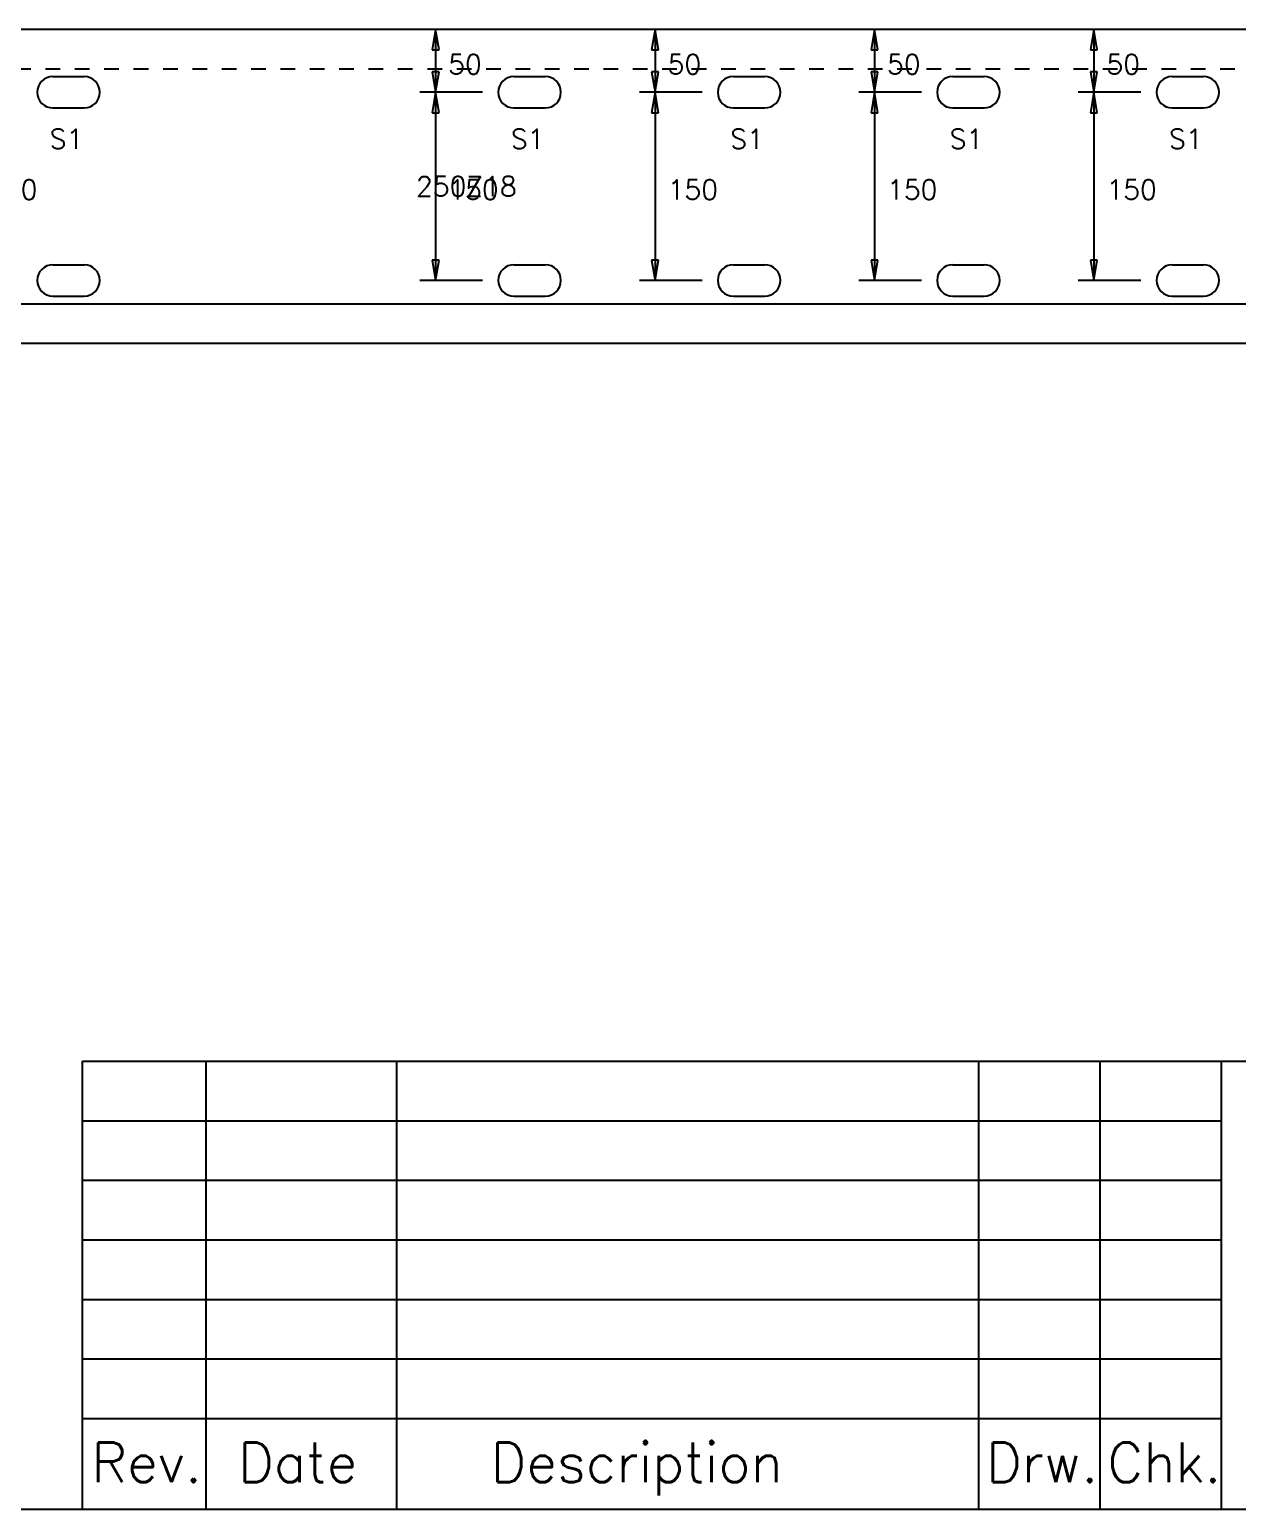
# Model space of a CAD drawing. Extents: x 0 to 428, y 0 to 297.
# Drawn here: x 185.2 to 283, y 0 to 119.9 of the extents above; entities that cross this region are included whole.
import ezdxf

# ---------------------------------------------------------------- set-up
doc = ezdxf.new("R2010")
doc.units = 0
doc.linetypes.add('CONTIN', pattern=[0])
doc.linetypes.add('DASHED', pattern=[2.38, 1.19, -1.19])
doc.layers.get('0').update_dxf_attribs({"linetype": 'CONTIN'})
for name, color, linetype in [('1', 7, 'CONTIN'), ('11', 7, 'CONTIN'), ('14', 7, 'CONTIN'), ('2', 7, 'CONTIN'), ('22', 7, 'CONTIN'), ('3', 1, 'CONTIN'), ('6', 4, 'CONTIN'), ('7', 3, 'DASHED')]:
    doc.layers.add(name, color=color, linetype=linetype)
doc.styles.add('SIMPLEX', font='SIMPLEX')

# ---------------------------------------------------------------- blocks, each defined once
blk = doc.blocks.new('CZEBORDR')
at = {"layer": '22'}
blk.add_line((420, 0), (0, 0), dxfattribs=at)
blk = doc.blocks.new('LOGO')
at = {"linetype": 'CONTINUOUS'}
for p, q in [((-230.55, 36.3), (0, 36.3)), ((-230.55, 0), (-230.55, 36.3)), ((-138.23, 36.3), (0, 36.3)), ((-138.23, 0), (-138.23, 36.3)), ((-138.23, 36.3), (-109.26, 36.3)), ((0, 0), (-230.55, 0)), ((-109.26, 0), (-138.23, 0))]:
    blk.add_line(p, q, dxfattribs=at)
at = {"layer": '14'}
for p, q in [((-230.55, 0), (-230.55, 36.3)), ((-230.55, 0), (-230.55, 36.3)), ((-230.55, 36.3), (-138.23, 36.3)), ((-220.52, 0), (-220.52, 36.3)), ((-205.08, 0), (-205.08, 36.3)), ((-157.91, 0), (-157.91, 36.3)), ((-148.07, 0), (-148.07, 36.3)), ((-138.23, 0), (-138.23, 36.3)), ((-230.55, 31.48), (-138.23, 31.48)), ((-230.55, 26.66), (-138.23, 26.66)), ((-230.55, 21.83), (-138.23, 21.83)), ((-230.55, 17.01), (-138.23, 17.01)), ((-230.55, 12.19), (-138.23, 12.19)), ((-230.55, 7.37), (-138.23, 7.37))]:
    blk.add_line(p, q, dxfattribs=at)
at = {"layer": '22'}
blk.add_line((0, 0), (-420, 0), dxfattribs=at)
at = {"layer": '14', "style": 'SIMPLEX'}
for s, height, p in [('Rev.', 3.215, (-229.82, 2.2)), ('Date', 3.215, (-217.93, 2.2)), ('Description', 3.2148, (-197.47, 2.2)), ('Drw.', 3.215, (-157.32, 2.2)), ('Chk.', 3.215, (-147.48, 2.2))]:
    blk.add_text(s, height=height, dxfattribs=at).set_placement(p)
blk = doc.blocks.new('WBSLOT')
at = {"layer": '6'}
for p, q in [((-1.27, 1.27), (1.27, 1.27)), ((-1.27, -1.27), (1.27, -1.27))]:
    blk.add_line(p, q, dxfattribs=at)
for centre, start, end in [((-1.27, 0), 90, 270), ((1.27, 0), 270, 90)]:
    blk.add_arc(centre, 1.27, start, end, dxfattribs=at)
blk = doc.blocks.new('ARROW')
at = {"layer": '2'}
for p, q in [((0, 0), (-1.651, 0.275)), ((-1.651, 0.275), (-1.651, -0.275)), ((-1.651, -0.275), (0, 0))]:
    blk.add_line(p, q, dxfattribs=at)
blk = doc.blocks.new('CZEPIECE')
at = {"layer": '1'}
for p, q in [((394.6, 55.88), (50.8, 55.88)), ((50.8, 33.655), (394.6, 33.655)), ((50.8, 30.48), (394.6, 30.48))]:
    blk.add_line(p, q, dxfattribs=at)
at = {"layer": '2'}
for p, q in [((187.05, 55.88), (179.43, 55.88)), ((224.42, 55.88), (216.8, 55.88)), ((218.07, 55.88), (218.07, 50.8)), ((242.2, 55.88), (234.58, 55.88)), ((235.85, 55.88), (235.85, 50.8)), ((259.98, 55.88), (252.36, 55.88)), ((253.63, 55.88), (253.63, 50.8)), ((277.76, 55.88), (270.14, 55.88)), ((271.41, 55.88), (271.41, 50.8)), ((221.88, 50.8), (216.8, 50.8)), ((221.88, 50.8), (216.8, 50.8)), ((218.07, 50.8), (218.07, 35.56)), ((239.66, 50.8), (234.58, 50.8)), ((239.66, 50.8), (234.58, 50.8)), ((235.85, 50.8), (235.85, 35.56)), ((257.44, 50.8), (252.36, 50.8)), ((257.44, 50.8), (252.36, 50.8)), ((253.63, 50.8), (253.63, 35.56)), ((275.22, 50.8), (270.14, 50.8)), ((275.22, 50.8), (270.14, 50.8)), ((271.41, 50.8), (271.41, 35.56)), ((221.88, 35.56), (216.8, 35.56)), ((239.66, 35.56), (234.58, 35.56)), ((257.44, 35.56), (252.36, 35.56)), ((275.22, 35.56), (270.14, 35.56))]:
    blk.add_line(p, q, dxfattribs=at)
at = {"layer": '7'}
blk.add_line((50.8, 52.705), (394.6, 52.705), dxfattribs=at)
at = {"layer": '2'}
for p, rotation in [((218.07, 55.88), 90), ((235.85, 55.88), 90), ((253.63, 55.88), 90), ((271.41, 55.88), 90), ((218.07, 50.8), -90), ((235.85, 50.8), -90), ((253.63, 50.8), -90), ((271.41, 50.8), -90), ((218.07, 50.8), 90), ((235.85, 50.8), 90), ((253.63, 50.8), 90), ((271.41, 50.8), 90), ((218.07, 35.56), -90), ((235.85, 35.56), -90), ((253.63, 35.56), -90), ((271.41, 35.56), -90)]:
    blk.add_blockref('ARROW', p, dxfattribs=dict(at, rotation=rotation))
at = {"layer": '6'}
for p in [(188.32, 50.8), (225.69, 50.8), (243.47, 50.8), (261.25, 50.8), (279.03, 50.8), (188.32, 35.56), (225.69, 35.56), (243.47, 35.56), (261.25, 35.56), (279.03, 35.56)]:
    blk.add_blockref('WBSLOT', p, dxfattribs=at)
at = {"layer": '11', "style": 'SIMPLEX'}
for s, p in [('50', (219.096, 52.282)), ('50', (236.876, 52.282)), ('50', (254.656, 52.282)), ('50', (272.436, 52.282)), ('150', (181.727, 42.122)), ('150', (219.096, 42.122)), ('150', (236.876, 42.122)), ('150', (254.656, 42.122)), ('150', (272.436, 42.122))]:
    blk.add_text(s, height=1.587, dxfattribs=at).set_placement(p)
at = {"layer": '3', "style": 'SIMPLEX'}
for s, p in [('S1', (186.796, 46.228)), ('S1', (224.166, 46.228)), ('S1', (241.946, 46.228)), ('S1', (259.726, 46.228)), ('S1', (277.506, 46.228)), ('250Z18', (216.482, 42.386))]:
    blk.add_text(s, height=1.587, dxfattribs=at).set_placement(p)

msp = doc.modelspace()

# ---------------------------------------------------------------- block references
msp.add_blockref('CZEPIECE', (0, 64))
at = {"layer": '1'}
msp.add_blockref('CZEBORDR', (0, 0), dxfattribs=at)
at = {"layer": '2'}
msp.add_blockref('LOGO', (420, 0), dxfattribs=at)

doc.saveas('drawing.dxf')
